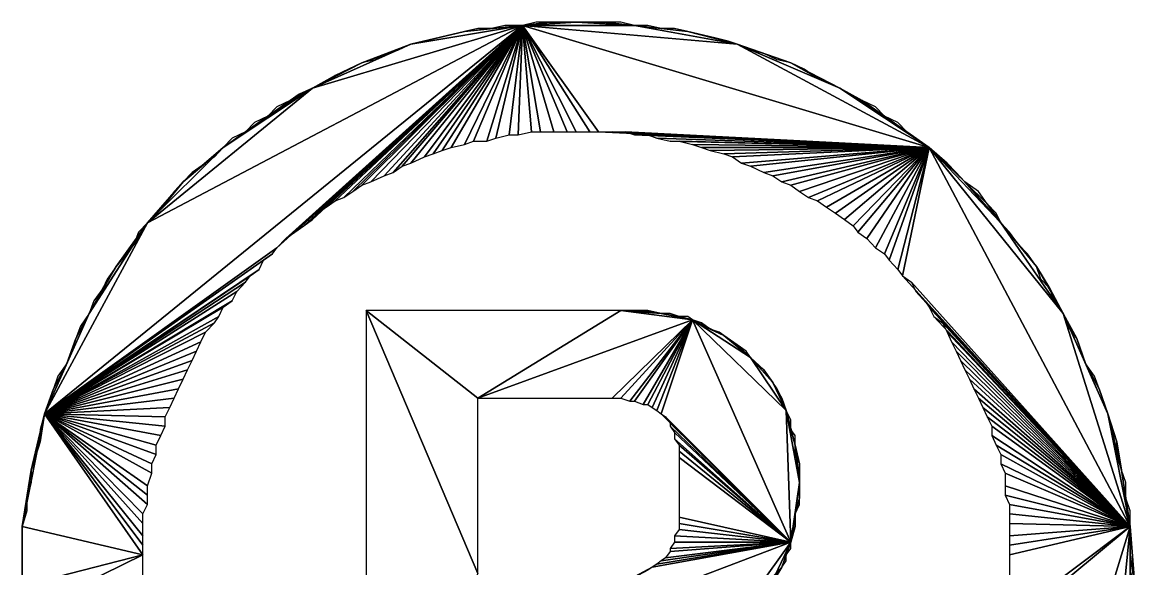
# Model space of a CAD drawing. Header units: millimetres. Extents: x 245 to 2830, y 44 to 1976.
# Drawn here: x 2820.01 to 2829.83, y 115.71 to 120.54 of the extents above; entities that cross this region are included whole.
import ezdxf

# ---------------------------------------------------------------- set-up
doc = ezdxf.new("R2010")
doc.units = ezdxf.units.MM
doc.layers.add('FloorPlan-page-1', color=7, linetype='Continuous')

msp = doc.modelspace()

# ---------------------------------------------------------------- linework, layer by layer
at = {"layer": 'FloorPlan-page-1', "color": 7, "true_color": 0x000000}
for points in [[(2824.6623, 120.537, -0.05), (2824.5439, 120.537, -0.05), (2824.4256, 120.5093, -0.05)], [(2824.8989, 120.537, -0.05), (2824.6623, 120.537, -0.05), (2824.4256, 120.5093, -0.05)], [(2825.4117, 120.5093, -0.05), (2824.8989, 120.537, -0.05), (2824.4256, 120.5093, -0.05)], [(2824.8989, 120.537, -0.05), (2824.7806, 120.537, -0.05), (2824.6623, 120.537, -0.05)], [(2825.1356, 120.537, -0.05), (2825.0173, 120.537, -0.05), (2824.8989, 120.537, -0.05)], [(2825.4117, 120.5093, -0.05), (2825.1356, 120.537, -0.05), (2824.8989, 120.537, -0.05)], [(2825.4117, 120.5093, -0.05), (2825.2934, 120.537, -0.05), (2825.1356, 120.537, -0.05)], [(2824.4256, 120.5093, -0.05), (2821.1121, 118.7661, -0.05), (2820.2049, 117.0782, -0.05)], [(2824.4256, 120.5093, -0.05), (2820.2049, 117.0782, -0.05), (2822.2561, 118.5447, -0.05)], [(2824.4256, 120.5093, -0.05), (2822.5716, 119.9559, -0.05), (2821.1121, 118.7661, -0.05)], [(2824.4256, 120.5093, -0.05), (2822.2561, 118.5447, -0.05), (2822.335, 118.6277, -0.05)], [(2824.4256, 120.5093, -0.05), (2822.335, 118.6277, -0.05), (2822.4139, 118.6831, -0.05)], [(2824.4256, 120.5093, -0.05), (2822.4139, 118.6831, -0.05), (2822.4927, 118.7384, -0.05)], [(2824.4256, 120.5093, -0.05), (2822.4927, 118.7384, -0.05), (2822.5716, 118.7937, -0.05)], [(2824.4256, 120.5093, -0.05), (2823.4394, 120.3433, -0.05), (2822.5716, 119.9559, -0.05)], [(2824.4256, 120.5093, -0.05), (2822.5716, 118.7937, -0.05), (2822.6111, 118.8491, -0.05)], [(2824.4256, 120.5093, -0.05), (2822.6111, 118.8491, -0.05), (2822.69, 118.9044, -0.05)], [(2824.4256, 120.5093, -0.05), (2822.69, 118.9044, -0.05), (2822.7689, 118.9598, -0.05)], [(2824.4256, 120.5093, -0.05), (2822.7689, 118.9598, -0.05), (2822.8478, 118.9874, -0.05)], [(2824.4256, 120.5093, -0.05), (2822.8478, 118.9874, -0.05), (2822.9267, 119.0428, -0.05)], [(2824.4256, 120.5093, -0.05), (2822.9267, 119.0428, -0.05), (2823.0055, 119.0981, -0.05)], [(2824.4256, 120.5093, -0.05), (2823.0055, 119.0981, -0.05), (2823.0844, 119.1258, -0.05)], [(2824.4256, 120.5093, -0.05), (2823.0844, 119.1258, -0.05), (2823.2028, 119.1811, -0.05)], [(2824.4256, 120.5093, -0.05), (2823.2028, 119.1811, -0.05), (2823.2817, 119.2088, -0.05)], [(2824.4256, 120.5093, -0.05), (2823.2817, 119.2088, -0.05), (2823.3606, 119.2641, -0.05)], [(2824.4256, 120.5093, -0.05), (2823.3606, 119.2641, -0.05), (2823.4394, 119.2918, -0.05)], [(2824.4256, 120.5093, -0.05), (2823.9128, 120.454, -0.05), (2823.4394, 120.3433, -0.05)], [(2824.4256, 120.5093, -0.05), (2823.4394, 119.2918, -0.05), (2823.5578, 119.3472, -0.05)], [(2823.9128, 120.454, -0.05), (2823.6761, 120.3986, -0.05), (2823.4394, 120.3433, -0.05)], [(2824.4256, 120.5093, -0.05), (2823.5578, 119.3472, -0.05), (2823.6367, 119.3748, -0.05)], [(2824.4256, 120.5093, -0.05), (2823.6367, 119.3748, -0.05), (2823.7156, 119.4025, -0.05)], [(2823.9128, 120.454, -0.05), (2823.7945, 120.4263, -0.05), (2823.6761, 120.3986, -0.05)], [(2824.4256, 120.5093, -0.05), (2823.7156, 119.4025, -0.05), (2823.7945, 119.4302, -0.05)], [(2824.4256, 120.5093, -0.05), (2823.7945, 119.4302, -0.05), (2823.9128, 119.4578, -0.05)], [(2824.4256, 120.5093, -0.05), (2824.1495, 120.4816, -0.05), (2823.9128, 120.454, -0.05)], [(2824.4256, 120.5093, -0.05), (2823.9128, 119.4578, -0.05), (2823.9917, 119.4855, -0.05)], [(2824.1495, 120.4816, -0.05), (2824.0311, 120.4816, -0.05), (2823.9128, 120.454, -0.05)], [(2824.4256, 120.5093, -0.05), (2823.9917, 119.4855, -0.05), (2824.11, 119.4855, -0.05)], [(2824.4256, 120.5093, -0.05), (2824.11, 119.4855, -0.05), (2824.1889, 119.5132, -0.05)], [(2824.4256, 120.5093, -0.05), (2824.2678, 120.5093, -0.05), (2824.1495, 120.4816, -0.05)], [(2824.4256, 120.5093, -0.05), (2824.1889, 119.5132, -0.05), (2824.3073, 119.5408, -0.05)], [(2824.4256, 120.5093, -0.05), (2824.3073, 119.5408, -0.05), (2824.3861, 119.5408, -0.05)], [(2824.4256, 120.5093, -0.05), (2824.3861, 119.5408, -0.05), (2824.5045, 119.5685, -0.05)], [(2826.319, 120.3433, -0.05), (2825.4117, 120.5093, -0.05), (2824.4256, 120.5093, -0.05)], [(2828.0152, 119.4302, -0.05), (2826.319, 120.3433, -0.05), (2824.4256, 120.5093, -0.05)], [(2824.4256, 120.5093, -0.05), (2824.5045, 119.5685, -0.05), (2824.5834, 119.5685, -0.05)], [(2824.4256, 120.5093, -0.05), (2824.5834, 119.5685, -0.05), (2824.7017, 119.5685, -0.05)], [(2824.4256, 120.5093, -0.05), (2824.7017, 119.5685, -0.05), (2824.82, 119.5685, -0.05)], [(2824.4256, 120.5093, -0.05), (2824.82, 119.5685, -0.05), (2824.8989, 119.5685, -0.05)], [(2824.4256, 120.5093, -0.05), (2824.8989, 119.5685, -0.05), (2825.0173, 119.5685, -0.05)], [(2824.4256, 120.5093, -0.05), (2825.0173, 119.5685, -0.05), (2825.0962, 119.5685, -0.05)], [(2828.0152, 119.4302, -0.05), (2824.4256, 120.5093, -0.05), (2825.0962, 119.5685, -0.05)], [(2825.6484, 120.4816, -0.05), (2825.5301, 120.5093, -0.05), (2825.4117, 120.5093, -0.05)], [(2825.8851, 120.454, -0.05), (2825.6484, 120.4816, -0.05), (2825.4117, 120.5093, -0.05)], [(2826.319, 120.3433, -0.05), (2825.8851, 120.454, -0.05), (2825.4117, 120.5093, -0.05)], [(2825.8851, 120.454, -0.05), (2825.7667, 120.4816, -0.05), (2825.6484, 120.4816, -0.05)], [(2826.1218, 120.3986, -0.05), (2826.0034, 120.4263, -0.05), (2825.8851, 120.454, -0.05)], [(2826.319, 120.3433, -0.05), (2826.1218, 120.3986, -0.05), (2825.8851, 120.454, -0.05)], [(2823.4394, 120.3433, -0.05), (2823.0055, 120.1773, -0.05), (2822.5716, 119.9559, -0.05)], [(2823.4394, 120.3433, -0.05), (2823.2422, 120.2603, -0.05), (2823.0055, 120.1773, -0.05)], [(2823.4394, 120.3433, -0.05), (2823.3211, 120.2879, -0.05), (2823.2422, 120.2603, -0.05)], [(2823.6761, 120.3986, -0.05), (2823.5578, 120.371, -0.05), (2823.4394, 120.3433, -0.05)], [(2826.319, 120.3433, -0.05), (2826.2401, 120.371, -0.05), (2826.1218, 120.3986, -0.05)], [(2826.5557, 120.2603, -0.05), (2826.4373, 120.2879, -0.05), (2826.319, 120.3433, -0.05)], [(2826.7923, 120.1773, -0.05), (2826.5557, 120.2603, -0.05), (2826.319, 120.3433, -0.05)], [(2827.2262, 119.9559, -0.05), (2826.7923, 120.1773, -0.05), (2826.319, 120.3433, -0.05)], [(2828.0152, 119.4302, -0.05), (2827.2262, 119.9559, -0.05), (2826.319, 120.3433, -0.05)], [(2823.2422, 120.2603, -0.05), (2823.1239, 120.2049, -0.05), (2823.0055, 120.1773, -0.05)], [(2826.7923, 120.1773, -0.05), (2826.674, 120.2049, -0.05), (2826.5557, 120.2603, -0.05)], [(2823.0055, 120.1773, -0.05), (2822.7689, 120.0666, -0.05), (2822.5716, 119.9559, -0.05)], [(2823.0055, 120.1773, -0.05), (2822.8872, 120.1219, -0.05), (2822.7689, 120.0666, -0.05)], [(2826.9896, 120.0666, -0.05), (2826.9107, 120.1219, -0.05), (2826.7923, 120.1773, -0.05)], [(2827.2262, 119.9559, -0.05), (2826.9896, 120.0666, -0.05), (2826.7923, 120.1773, -0.05)], [(2822.7689, 120.0666, -0.05), (2822.69, 120.0112, -0.05), (2822.5716, 119.9559, -0.05)], [(2827.2262, 119.9559, -0.05), (2827.1079, 120.0112, -0.05), (2826.9896, 120.0666, -0.05)], [(2822.5716, 119.9559, -0.05), (2821.7827, 119.4302, -0.05), (2821.1121, 118.7661, -0.05)], [(2822.5716, 119.9559, -0.05), (2822.1772, 119.7069, -0.05), (2821.7827, 119.4302, -0.05)], [(2822.5716, 119.9559, -0.05), (2822.3744, 119.8452, -0.05), (2822.1772, 119.7069, -0.05)], [(2822.5716, 119.9559, -0.05), (2822.4533, 119.9006, -0.05), (2822.3744, 119.8452, -0.05)], [(2827.4235, 119.8452, -0.05), (2827.3051, 119.9006, -0.05), (2827.2262, 119.9559, -0.05)], [(2827.6207, 119.7069, -0.05), (2827.4235, 119.8452, -0.05), (2827.2262, 119.9559, -0.05)], [(2828.0152, 119.4302, -0.05), (2827.6207, 119.7069, -0.05), (2827.2262, 119.9559, -0.05)], [(2822.3744, 119.8452, -0.05), (2822.2561, 119.7899, -0.05), (2822.1772, 119.7069, -0.05)], [(2827.6207, 119.7069, -0.05), (2827.5418, 119.7899, -0.05), (2827.4235, 119.8452, -0.05)], [(2822.1772, 119.7069, -0.05), (2821.98, 119.5685, -0.05), (2821.7827, 119.4302, -0.05)], [(2822.1772, 119.7069, -0.05), (2822.0588, 119.6515, -0.05), (2821.98, 119.5685, -0.05)], [(2827.8179, 119.5685, -0.05), (2827.739, 119.6515, -0.05), (2827.6207, 119.7069, -0.05)], [(2828.0152, 119.4302, -0.05), (2827.8179, 119.5685, -0.05), (2827.6207, 119.7069, -0.05)], [(2821.98, 119.5685, -0.05), (2821.8616, 119.5132, -0.05), (2821.7827, 119.4302, -0.05)], [(2828.0152, 119.4302, -0.05), (2825.0962, 119.5685, -0.05), (2825.2145, 119.5685, -0.05)], [(2828.0152, 119.4302, -0.05), (2825.2145, 119.5685, -0.05), (2825.3328, 119.5685, -0.05)], [(2828.0152, 119.4302, -0.05), (2825.3328, 119.5685, -0.05), (2825.4117, 119.5408, -0.05)], [(2828.0152, 119.4302, -0.05), (2825.4117, 119.5408, -0.05), (2825.5301, 119.5408, -0.05)], [(2828.0152, 119.4302, -0.05), (2825.5301, 119.5408, -0.05), (2825.609, 119.5132, -0.05)], [(2828.0152, 119.4302, -0.05), (2827.8968, 119.5132, -0.05), (2827.8179, 119.5685, -0.05)], [(2828.0152, 119.4302, -0.05), (2825.609, 119.5132, -0.05), (2825.7273, 119.4855, -0.05)], [(2828.0152, 119.4302, -0.05), (2825.7273, 119.4855, -0.05), (2825.8062, 119.4855, -0.05)], [(2828.0152, 119.4302, -0.05), (2825.8062, 119.4855, -0.05), (2825.9245, 119.4578, -0.05)], [(2828.0152, 119.4302, -0.05), (2825.9245, 119.4578, -0.05), (2826.0034, 119.4302, -0.05)], [(2821.7827, 119.4302, -0.05), (2821.4277, 119.1258, -0.05), (2821.1121, 118.7661, -0.05)], [(2821.7827, 119.4302, -0.05), (2821.6249, 119.2918, -0.05), (2821.4277, 119.1258, -0.05)], [(2821.7827, 119.4302, -0.05), (2821.7038, 119.3472, -0.05), (2821.6249, 119.2918, -0.05)], [(2828.0152, 119.4302, -0.05), (2826.0034, 119.4302, -0.05), (2826.0823, 119.4025, -0.05)], [(2828.0152, 119.4302, -0.05), (2826.0823, 119.4025, -0.05), (2826.2007, 119.3748, -0.05)], [(2828.0152, 119.4302, -0.05), (2826.2007, 119.3748, -0.05), (2826.2795, 119.3472, -0.05)], [(2828.0152, 119.4302, -0.05), (2826.2795, 119.3472, -0.05), (2826.3584, 119.2918, -0.05)], [(2828.0152, 119.4302, -0.05), (2826.3584, 119.2918, -0.05), (2826.4373, 119.2641, -0.05)], [(2828.0152, 119.4302, -0.05), (2826.4373, 119.2641, -0.05), (2826.5557, 119.2088, -0.05)], [(2828.0152, 119.4302, -0.05), (2826.5557, 119.2088, -0.05), (2826.6346, 119.1811, -0.05)], [(2828.0152, 119.4302, -0.05), (2826.6346, 119.1811, -0.05), (2826.7134, 119.1258, -0.05)], [(2828.0152, 119.4302, -0.05), (2826.7134, 119.1258, -0.05), (2826.7923, 119.0981, -0.05)], [(2828.0152, 119.4302, -0.05), (2826.7923, 119.0981, -0.05), (2826.8712, 119.0428, -0.05)], [(2828.0152, 119.4302, -0.05), (2826.8712, 119.0428, -0.05), (2826.9501, 118.9874, -0.05)], [(2828.0152, 119.4302, -0.05), (2826.9501, 118.9874, -0.05), (2827.029, 118.9598, -0.05)], [(2828.0152, 119.4302, -0.05), (2827.029, 118.9598, -0.05), (2827.1079, 118.9044, -0.05)], [(2828.0152, 119.4302, -0.05), (2827.1079, 118.9044, -0.05), (2827.1868, 118.8491, -0.05)], [(2828.0152, 119.4302, -0.05), (2827.1868, 118.8491, -0.05), (2827.2657, 118.7937, -0.05)], [(2828.0152, 119.4302, -0.05), (2827.2657, 118.7937, -0.05), (2827.3446, 118.7384, -0.05)], [(2828.0152, 119.4302, -0.05), (2827.3446, 118.7384, -0.05), (2827.384, 118.6831, -0.05)], [(2828.0152, 119.4302, -0.05), (2827.384, 118.6831, -0.05), (2827.4629, 118.6277, -0.05)], [(2828.0152, 119.4302, -0.05), (2827.4629, 118.6277, -0.05), (2827.5418, 118.5447, -0.05)], [(2828.0152, 119.4302, -0.05), (2827.5418, 118.5447, -0.05), (2827.6207, 118.4894, -0.05)], [(2828.0152, 119.4302, -0.05), (2827.6207, 118.4894, -0.05), (2827.6601, 118.434, -0.05)], [(2828.0152, 119.4302, -0.05), (2827.6601, 118.434, -0.05), (2827.739, 118.351, -0.05)], [(2828.0152, 119.4302, -0.05), (2827.739, 118.351, -0.05), (2827.7785, 118.2957, -0.05)], [(2829.7902, 116.0821, -0.05), (2828.0152, 119.4302, -0.05), (2827.7785, 118.2957, -0.05)], [(2828.1729, 119.2918, -0.05), (2828.094, 119.3472, -0.05), (2828.0152, 119.4302, -0.05)], [(2828.3307, 119.1258, -0.05), (2828.1729, 119.2918, -0.05), (2828.0152, 119.4302, -0.05)], [(2828.6463, 118.7661, -0.05), (2828.3307, 119.1258, -0.05), (2828.0152, 119.4302, -0.05)], [(2829.1985, 117.9636, -0.05), (2828.6463, 118.7661, -0.05), (2828.0152, 119.4302, -0.05)], [(2829.7902, 116.0821, -0.05), (2829.1985, 117.9636, -0.05), (2828.0152, 119.4302, -0.05)], [(2821.6249, 119.2918, -0.05), (2821.5066, 119.2088, -0.05), (2821.4277, 119.1258, -0.05)], [(2828.3307, 119.1258, -0.05), (2828.2518, 119.2088, -0.05), (2828.1729, 119.2918, -0.05)], [(2821.4277, 119.1258, -0.05), (2821.2699, 118.9321, -0.05), (2821.1121, 118.7661, -0.05)], [(2821.4277, 119.1258, -0.05), (2821.3488, 119.0428, -0.05), (2821.2699, 118.9321, -0.05)], [(2828.528, 118.9321, -0.05), (2828.4491, 119.0428, -0.05), (2828.3307, 119.1258, -0.05)], [(2828.6463, 118.7661, -0.05), (2828.528, 118.9321, -0.05), (2828.3307, 119.1258, -0.05)], [(2821.2699, 118.9321, -0.05), (2821.191, 118.8491, -0.05), (2821.1121, 118.7661, -0.05)], [(2828.6463, 118.7661, -0.05), (2828.6068, 118.8491, -0.05), (2828.528, 118.9321, -0.05)], [(2821.1121, 118.7661, -0.05), (2820.5994, 117.9636, -0.05), (2820.2049, 117.0782, -0.05)], [(2821.1121, 118.7661, -0.05), (2820.836, 118.3787, -0.05), (2820.5994, 117.9636, -0.05)], [(2821.1121, 118.7661, -0.05), (2820.9938, 118.5724, -0.05), (2820.836, 118.3787, -0.05)], [(2821.1121, 118.7661, -0.05), (2821.0333, 118.6831, -0.05), (2820.9938, 118.5724, -0.05)], [(2828.8041, 118.5724, -0.05), (2828.7252, 118.6831, -0.05), (2828.6463, 118.7661, -0.05)], [(2828.9619, 118.3787, -0.05), (2828.8041, 118.5724, -0.05), (2828.6463, 118.7661, -0.05)], [(2829.1985, 117.9636, -0.05), (2828.9619, 118.3787, -0.05), (2828.6463, 118.7661, -0.05)], [(2820.9938, 118.5724, -0.05), (2820.9149, 118.4894, -0.05), (2820.836, 118.3787, -0.05)], [(2828.9619, 118.3787, -0.05), (2828.883, 118.4894, -0.05), (2828.8041, 118.5724, -0.05)], [(2820.2049, 117.0782, -0.05), (2822.2166, 118.4894, -0.05), (2822.2561, 118.5447, -0.05)], [(2820.2049, 117.0782, -0.05), (2822.1377, 118.434, -0.05), (2822.2166, 118.4894, -0.05)], [(2820.2049, 117.0782, -0.05), (2822.0983, 118.351, -0.05), (2822.1377, 118.434, -0.05)], [(2820.836, 118.3787, -0.05), (2820.7177, 118.185, -0.05), (2820.5994, 117.9636, -0.05)], [(2820.836, 118.3787, -0.05), (2820.7571, 118.268, -0.05), (2820.7177, 118.185, -0.05)], [(2829.0802, 118.185, -0.05), (2829.0013, 118.268, -0.05), (2828.9619, 118.3787, -0.05)], [(2829.1985, 117.9636, -0.05), (2829.0802, 118.185, -0.05), (2828.9619, 118.3787, -0.05)], [(2820.2049, 117.0782, -0.05), (2822.0194, 118.2957, -0.05), (2822.0983, 118.351, -0.05)], [(2820.2049, 117.0782, -0.05), (2821.98, 118.2403, -0.05), (2822.0194, 118.2957, -0.05)], [(2829.7902, 116.0821, -0.05), (2827.7785, 118.2957, -0.05), (2827.8574, 118.2403, -0.05)], [(2820.2049, 117.0782, -0.05), (2821.9011, 118.1573, -0.05), (2821.98, 118.2403, -0.05)], [(2820.7177, 118.185, -0.05), (2820.6388, 118.0743, -0.05), (2820.5994, 117.9636, -0.05)], [(2829.7902, 116.0821, -0.05), (2827.8574, 118.2403, -0.05), (2827.8968, 118.1573, -0.05)], [(2829.1985, 117.9636, -0.05), (2829.1196, 118.0743, -0.05), (2829.0802, 118.185, -0.05)], [(2820.2049, 117.0782, -0.05), (2821.8616, 118.0743, -0.05), (2821.9011, 118.1573, -0.05)], [(2820.2049, 117.0782, -0.05), (2821.7827, 118.019, -0.05), (2821.8616, 118.0743, -0.05)], [(2829.7902, 116.0821, -0.05), (2827.8968, 118.1573, -0.05), (2827.9757, 118.0743, -0.05)], [(2829.7902, 116.0821, -0.05), (2827.9757, 118.0743, -0.05), (2828.0152, 118.019, -0.05)], [(2820.2049, 117.0782, -0.05), (2821.7433, 117.936, -0.05), (2821.7827, 118.019, -0.05)], [(2820.5994, 117.9636, -0.05), (2820.4021, 117.5209, -0.05), (2820.2049, 117.0782, -0.05)], [(2820.5994, 117.9636, -0.05), (2820.481, 117.7423, -0.05), (2820.4021, 117.5209, -0.05)], [(2820.5994, 117.9636, -0.05), (2820.5205, 117.853, -0.05), (2820.481, 117.7423, -0.05)], [(2823.045, 117.9913, -0.05), (2823.045, 112.9553, -0.05), (2824.0311, 115.667, -0.05)], [(2823.045, 117.9913, -0.05), (2824.0311, 115.667, -0.05), (2824.0311, 117.2165, -0.05)], [(2825.2934, 117.9913, -0.05), (2823.045, 117.9913, -0.05), (2824.0311, 117.2165, -0.05)], [(2825.9245, 117.9083, -0.05), (2825.2934, 117.9913, -0.05), (2824.0311, 117.2165, -0.05)], [(2825.4512, 117.9913, -0.05), (2825.3723, 117.9913, -0.05), (2825.2934, 117.9913, -0.05)], [(2825.6484, 117.9636, -0.05), (2825.4512, 117.9913, -0.05), (2825.2934, 117.9913, -0.05)], [(2825.9245, 117.9083, -0.05), (2825.6484, 117.9636, -0.05), (2825.2934, 117.9913, -0.05)], [(2825.6484, 117.9636, -0.05), (2825.5301, 117.9913, -0.05), (2825.4512, 117.9913, -0.05)], [(2825.8062, 117.936, -0.05), (2825.7273, 117.9636, -0.05), (2825.6484, 117.9636, -0.05)], [(2825.9245, 117.9083, -0.05), (2825.8062, 117.936, -0.05), (2825.6484, 117.9636, -0.05)], [(2829.7902, 116.0821, -0.05), (2828.0152, 118.019, -0.05), (2828.0546, 117.936, -0.05)], [(2829.3169, 117.7423, -0.05), (2829.238, 117.853, -0.05), (2829.1985, 117.9636, -0.05)], [(2829.3958, 117.5209, -0.05), (2829.3169, 117.7423, -0.05), (2829.1985, 117.9636, -0.05)], [(2829.593, 117.0782, -0.05), (2829.3958, 117.5209, -0.05), (2829.1985, 117.9636, -0.05)], [(2829.7902, 116.0821, -0.05), (2829.593, 117.0782, -0.05), (2829.1985, 117.9636, -0.05)], [(2820.2049, 117.0782, -0.05), (2821.7038, 117.8806, -0.05), (2821.7433, 117.936, -0.05)], [(2820.2049, 117.0782, -0.05), (2821.6249, 117.7976, -0.05), (2821.7038, 117.8806, -0.05)], [(2825.9245, 117.9083, -0.05), (2824.0311, 117.2165, -0.05), (2825.2145, 117.2165, -0.05)], [(2825.9245, 117.9083, -0.05), (2825.2145, 117.2165, -0.05), (2825.2934, 117.2165, -0.05)], [(2825.9245, 117.9083, -0.05), (2825.2934, 117.2165, -0.05), (2825.3723, 117.1889, -0.05)], [(2825.9245, 117.9083, -0.05), (2825.3723, 117.1889, -0.05), (2825.4117, 117.1889, -0.05)], [(2825.9245, 117.9083, -0.05), (2825.4117, 117.1889, -0.05), (2825.4906, 117.1612, -0.05)], [(2825.9245, 117.9083, -0.05), (2825.4906, 117.1612, -0.05), (2825.5301, 117.1612, -0.05)], [(2825.9245, 117.9083, -0.05), (2825.5301, 117.1612, -0.05), (2825.5695, 117.1335, -0.05)], [(2825.9245, 117.9083, -0.05), (2825.5695, 117.1335, -0.05), (2825.609, 117.1059, -0.05)], [(2825.9245, 117.9083, -0.05), (2825.609, 117.1059, -0.05), (2825.6484, 117.0782, -0.05)], [(2826.7923, 115.9437, -0.05), (2825.9245, 117.9083, -0.05), (2825.6484, 117.0782, -0.05)], [(2825.9245, 117.9083, -0.05), (2825.8851, 117.936, -0.05), (2825.8062, 117.936, -0.05)], [(2826.0823, 117.8253, -0.05), (2826.0034, 117.8806, -0.05), (2825.9245, 117.9083, -0.05)], [(2826.2007, 117.7699, -0.05), (2826.0823, 117.8253, -0.05), (2825.9245, 117.9083, -0.05)], [(2826.4373, 117.5763, -0.05), (2826.2007, 117.7699, -0.05), (2825.9245, 117.9083, -0.05)], [(2826.7529, 117.1059, -0.05), (2826.4373, 117.5763, -0.05), (2825.9245, 117.9083, -0.05)], [(2826.7923, 115.9437, -0.05), (2826.7529, 117.1059, -0.05), (2825.9245, 117.9083, -0.05)], [(2829.7902, 116.0821, -0.05), (2828.0546, 117.936, -0.05), (2828.1335, 117.8806, -0.05)], [(2829.7902, 116.0821, -0.05), (2828.1335, 117.8806, -0.05), (2828.1729, 117.7976, -0.05)], [(2820.2049, 117.0782, -0.05), (2821.5855, 117.7146, -0.05), (2821.6249, 117.7976, -0.05)], [(2826.2007, 117.7699, -0.05), (2826.1612, 117.7976, -0.05), (2826.0823, 117.8253, -0.05)], [(2826.319, 117.6869, -0.05), (2826.2795, 117.7146, -0.05), (2826.2007, 117.7699, -0.05)], [(2826.4373, 117.5763, -0.05), (2826.319, 117.6869, -0.05), (2826.2007, 117.7699, -0.05)], [(2829.7902, 116.0821, -0.05), (2828.1729, 117.7976, -0.05), (2828.2124, 117.7146, -0.05)], [(2820.2049, 117.0782, -0.05), (2821.546, 117.6316, -0.05), (2821.5855, 117.7146, -0.05)], [(2820.481, 117.7423, -0.05), (2820.4416, 117.6316, -0.05), (2820.4021, 117.5209, -0.05)], [(2826.4373, 117.5763, -0.05), (2826.3979, 117.6316, -0.05), (2826.319, 117.6869, -0.05)], [(2829.7902, 116.0821, -0.05), (2828.2124, 117.7146, -0.05), (2828.2518, 117.6316, -0.05)], [(2829.3958, 117.5209, -0.05), (2829.3563, 117.6316, -0.05), (2829.3169, 117.7423, -0.05)], [(2820.2049, 117.0782, -0.05), (2821.5066, 117.5486, -0.05), (2821.546, 117.6316, -0.05)], [(2826.5557, 117.4656, -0.05), (2826.4768, 117.5209, -0.05), (2826.4373, 117.5763, -0.05)], [(2826.6346, 117.3549, -0.05), (2826.5557, 117.4656, -0.05), (2826.4373, 117.5763, -0.05)], [(2826.7529, 117.1059, -0.05), (2826.6346, 117.3549, -0.05), (2826.4373, 117.5763, -0.05)], [(2829.7902, 116.0821, -0.05), (2828.2518, 117.6316, -0.05), (2828.2913, 117.5486, -0.05)], [(2820.2049, 117.0782, -0.05), (2821.4672, 117.4656, -0.05), (2821.5066, 117.5486, -0.05)], [(2820.4021, 117.5209, -0.05), (2820.2838, 117.2995, -0.05), (2820.2049, 117.0782, -0.05)], [(2820.4021, 117.5209, -0.05), (2820.3232, 117.4102, -0.05), (2820.2838, 117.2995, -0.05)], [(2829.7902, 116.0821, -0.05), (2828.2913, 117.5486, -0.05), (2828.3307, 117.4656, -0.05)], [(2829.5141, 117.2995, -0.05), (2829.4747, 117.4102, -0.05), (2829.3958, 117.5209, -0.05)], [(2829.593, 117.0782, -0.05), (2829.5141, 117.2995, -0.05), (2829.3958, 117.5209, -0.05)], [(2820.2049, 117.0782, -0.05), (2821.4277, 117.3826, -0.05), (2821.4672, 117.4656, -0.05)], [(2820.2049, 117.0782, -0.05), (2821.3883, 117.2995, -0.05), (2821.4277, 117.3826, -0.05)], [(2826.6346, 117.3549, -0.05), (2826.5951, 117.4102, -0.05), (2826.5557, 117.4656, -0.05)], [(2829.7902, 116.0821, -0.05), (2828.3307, 117.4656, -0.05), (2828.3702, 117.3826, -0.05)], [(2829.7902, 116.0821, -0.05), (2828.3702, 117.3826, -0.05), (2828.4096, 117.2995, -0.05)], [(2820.2838, 117.2995, -0.05), (2820.2443, 117.1889, -0.05), (2820.2049, 117.0782, -0.05)], [(2820.2049, 117.0782, -0.05), (2821.3488, 117.2165, -0.05), (2821.3883, 117.2995, -0.05)], [(2826.7134, 117.2165, -0.05), (2826.674, 117.2995, -0.05), (2826.6346, 117.3549, -0.05)], [(2826.7529, 117.1059, -0.05), (2826.7134, 117.2165, -0.05), (2826.6346, 117.3549, -0.05)], [(2829.7902, 116.0821, -0.05), (2828.4096, 117.2995, -0.05), (2828.4491, 117.2165, -0.05)], [(2829.593, 117.0782, -0.05), (2829.5535, 117.1889, -0.05), (2829.5141, 117.2995, -0.05)], [(2820.2049, 117.0782, -0.05), (2821.3094, 117.1335, -0.05), (2821.3488, 117.2165, -0.05)], [(2826.7529, 117.1059, -0.05), (2826.7134, 117.1612, -0.05), (2826.7134, 117.2165, -0.05)], [(2829.7902, 116.0821, -0.05), (2828.4491, 117.2165, -0.05), (2828.4885, 117.1335, -0.05)], [(2820.2049, 117.0782, -0.05), (2821.2699, 117.0505, -0.05), (2821.3094, 117.1335, -0.05)], [(2826.7923, 116.9398, -0.05), (2826.7923, 117.0228, -0.05), (2826.7529, 117.1059, -0.05)], [(2826.8318, 116.8015, -0.05), (2826.7923, 116.9398, -0.05), (2826.7529, 117.1059, -0.05)], [(2826.8712, 116.4694, -0.05), (2826.8318, 116.8015, -0.05), (2826.7529, 117.1059, -0.05)], [(2826.7923, 115.9437, -0.05), (2826.8712, 116.4694, -0.05), (2826.7529, 117.1059, -0.05)], [(2829.7902, 116.0821, -0.05), (2828.4885, 117.1335, -0.05), (2828.528, 117.0505, -0.05)], [(2820.2049, 117.0782, -0.05), (2820.0866, 116.5801, -0.05), (2820.0077, 116.0821, -0.05)], [(2820.2049, 117.0782, -0.05), (2820.0077, 116.0821, -0.05), (2821.0727, 115.833, -0.05)], [(2820.2049, 117.0782, -0.05), (2820.1654, 116.8292, -0.05), (2820.0866, 116.5801, -0.05)], [(2820.2049, 117.0782, -0.05), (2820.1654, 116.9398, -0.05), (2820.1654, 116.8292, -0.05)], [(2820.2049, 117.0782, -0.05), (2821.0727, 115.833, -0.05), (2821.0727, 115.916, -0.05)], [(2820.2049, 117.0782, -0.05), (2821.0727, 115.916, -0.05), (2821.0727, 115.999, -0.05)], [(2820.2049, 117.0782, -0.05), (2821.0727, 115.999, -0.05), (2821.0727, 116.1097, -0.05)], [(2820.2049, 117.0782, -0.05), (2821.0727, 116.1097, -0.05), (2821.0727, 116.1927, -0.05)], [(2820.2049, 117.0782, -0.05), (2821.0727, 116.1927, -0.05), (2821.1121, 116.2757, -0.05)], [(2820.2049, 117.0782, -0.05), (2821.1121, 116.2757, -0.05), (2821.1121, 116.3588, -0.05)], [(2820.2049, 117.0782, -0.05), (2821.1121, 116.3588, -0.05), (2821.1121, 116.4418, -0.05)], [(2820.2049, 117.0782, -0.05), (2821.1121, 116.4418, -0.05), (2821.1516, 116.5524, -0.05)], [(2820.2049, 117.0782, -0.05), (2821.1516, 116.5524, -0.05), (2821.1516, 116.6355, -0.05)], [(2820.2049, 117.0782, -0.05), (2821.1516, 116.6355, -0.05), (2821.191, 116.7185, -0.05)], [(2820.2049, 117.0782, -0.05), (2821.191, 116.7185, -0.05), (2821.191, 116.8015, -0.05)], [(2820.2049, 117.0782, -0.05), (2821.191, 116.8015, -0.05), (2821.2305, 116.8845, -0.05)], [(2820.2049, 117.0782, -0.05), (2821.2305, 116.8845, -0.05), (2821.2699, 116.9675, -0.05)], [(2820.2049, 117.0782, -0.05), (2821.2699, 116.9675, -0.05), (2821.2699, 117.0505, -0.05)], [(2826.7923, 115.9437, -0.05), (2825.6484, 117.0782, -0.05), (2825.6879, 117.0505, -0.05)], [(2826.7923, 115.9437, -0.05), (2825.6879, 117.0505, -0.05), (2825.7273, 116.9952, -0.05)], [(2826.7923, 115.9437, -0.05), (2825.7273, 116.9952, -0.05), (2825.7273, 116.9675, -0.05)], [(2829.7902, 116.0821, -0.05), (2828.528, 117.0505, -0.05), (2828.5674, 116.9675, -0.05)], [(2829.6719, 116.8292, -0.05), (2829.6324, 116.9398, -0.05), (2829.593, 117.0782, -0.05)], [(2829.7113, 116.5801, -0.05), (2829.6719, 116.8292, -0.05), (2829.593, 117.0782, -0.05)], [(2829.7902, 116.0821, -0.05), (2829.7113, 116.5801, -0.05), (2829.593, 117.0782, -0.05)], [(2826.7923, 115.9437, -0.05), (2825.7273, 116.9675, -0.05), (2825.7667, 116.9122, -0.05)], [(2826.7923, 115.9437, -0.05), (2825.7667, 116.9122, -0.05), (2825.7667, 116.8568, -0.05)], [(2826.8318, 116.8015, -0.05), (2826.8318, 116.8845, -0.05), (2826.7923, 116.9398, -0.05)], [(2829.7902, 116.0821, -0.05), (2828.5674, 116.9675, -0.05), (2828.5674, 116.8845, -0.05)], [(2829.7902, 116.0821, -0.05), (2828.5674, 116.8845, -0.05), (2828.6068, 116.8015, -0.05)], [(2820.1654, 116.8292, -0.05), (2820.126, 116.7185, -0.05), (2820.0866, 116.5801, -0.05)], [(2826.7923, 115.9437, -0.05), (2825.7667, 116.8568, -0.05), (2825.8062, 116.8015, -0.05)], [(2826.7923, 115.9437, -0.05), (2825.8062, 116.8015, -0.05), (2825.8062, 116.7461, -0.05)], [(2826.8712, 116.6355, -0.05), (2826.8318, 116.7185, -0.05), (2826.8318, 116.8015, -0.05)], [(2826.8712, 116.4694, -0.05), (2826.8712, 116.6355, -0.05), (2826.8318, 116.8015, -0.05)], [(2829.7902, 116.0821, -0.05), (2828.6068, 116.8015, -0.05), (2828.6463, 116.7185, -0.05)], [(2829.7113, 116.5801, -0.05), (2829.6719, 116.7185, -0.05), (2829.6719, 116.8292, -0.05)], [(2826.7923, 115.9437, -0.05), (2825.8062, 116.7461, -0.05), (2825.8062, 116.6908, -0.05)], [(2825.8062, 116.6908, -0.05), (2825.8062, 116.1651, -0.05), (2826.7923, 115.9437, -0.05)], [(2829.7902, 116.0821, -0.05), (2828.6463, 116.7185, -0.05), (2828.6463, 116.6355, -0.05)], [(2826.8712, 116.4694, -0.05), (2826.8712, 116.5524, -0.05), (2826.8712, 116.6355, -0.05)], [(2829.7902, 116.0821, -0.05), (2828.6463, 116.6355, -0.05), (2828.6857, 116.5524, -0.05)], [(2820.0866, 116.5801, -0.05), (2820.0471, 116.3311, -0.05), (2820.0077, 116.0821, -0.05)], [(2820.0866, 116.5801, -0.05), (2820.0866, 116.4694, -0.05), (2820.0471, 116.3311, -0.05)], [(2829.7902, 116.0821, -0.05), (2828.6857, 116.5524, -0.05), (2828.6857, 116.4418, -0.05)], [(2829.7508, 116.3311, -0.05), (2829.7508, 116.4694, -0.05), (2829.7113, 116.5801, -0.05)], [(2829.7902, 116.0821, -0.05), (2829.7508, 116.3311, -0.05), (2829.7113, 116.5801, -0.05)], [(2826.7923, 115.9437, -0.05), (2826.8318, 116.1927, -0.05), (2826.8712, 116.4694, -0.05)], [(2826.8318, 116.1927, -0.05), (2826.8712, 116.3311, -0.05), (2826.8712, 116.4694, -0.05)], [(2826.8712, 116.3311, -0.05), (2826.8712, 116.4141, -0.05), (2826.8712, 116.4694, -0.05)], [(2829.7902, 116.0821, -0.05), (2828.6857, 116.4418, -0.05), (2828.6857, 116.3588, -0.05)], [(2820.0471, 116.3311, -0.05), (2820.0471, 116.2204, -0.05), (2820.0077, 116.0821, -0.05)], [(2826.8318, 116.1927, -0.05), (2826.8712, 116.2757, -0.05), (2826.8712, 116.3311, -0.05)], [(2829.7902, 116.0821, -0.05), (2828.6857, 116.3588, -0.05), (2828.7252, 116.2757, -0.05)], [(2829.7902, 116.0821, -0.05), (2829.7902, 116.2204, -0.05), (2829.7508, 116.3311, -0.05)], [(2829.7902, 116.0821, -0.05), (2828.7252, 116.2757, -0.05), (2828.7252, 116.1927, -0.05)], [(2825.8062, 116.1651, -0.05), (2825.8062, 116.1097, -0.05), (2826.7923, 115.9437, -0.05)], [(2825.8062, 116.1097, -0.05), (2825.8062, 116.0544, -0.05), (2826.7923, 115.9437, -0.05)], [(2826.7923, 115.9437, -0.05), (2826.8318, 116.0821, -0.05), (2826.8318, 116.1927, -0.05)], [(2826.8318, 116.0821, -0.05), (2826.8318, 116.1374, -0.05), (2826.8318, 116.1927, -0.05)], [(2829.7902, 116.0821, -0.05), (2828.7252, 116.1927, -0.05), (2828.7252, 116.1097, -0.05)], [(2829.7902, 116.0821, -0.05), (2828.7252, 116.1097, -0.05), (2828.7252, 115.999, -0.05)], [(2820.0077, 116.0821, -0.05), (2820.0077, 115.9437, -0.05), (2820.0077, 115.833, -0.05)], [(2820.0077, 116.0821, -0.05), (2820.0077, 115.833, -0.05), (2820.0077, 115.5563, -0.05)], [(2820.0077, 116.0821, -0.05), (2820.0077, 115.5563, -0.05), (2821.0727, 115.833, -0.05)], [(2825.8062, 116.0544, -0.05), (2825.7667, 115.999, -0.05), (2826.7923, 115.9437, -0.05)], [(2825.7667, 115.999, -0.05), (2825.7667, 115.9437, -0.05), (2826.7923, 115.9437, -0.05)], [(2826.7923, 115.9437, -0.05), (2826.7923, 116.0267, -0.05), (2826.8318, 116.0821, -0.05)], [(2828.6463, 112.3466, -0.05), (2829.593, 114.0621, -0.05), (2829.7902, 116.0821, -0.05)], [(2828.7252, 115.1966, -0.05), (2828.6463, 112.3466, -0.05), (2829.7902, 116.0821, -0.05)], [(2828.7252, 115.2796, -0.05), (2828.7252, 115.1966, -0.05), (2829.7902, 116.0821, -0.05)], [(2828.7252, 115.833, -0.05), (2828.7252, 115.2796, -0.05), (2829.7902, 116.0821, -0.05)], [(2829.7902, 116.0821, -0.05), (2828.7252, 115.999, -0.05), (2828.7252, 115.916, -0.05)], [(2828.7252, 115.916, -0.05), (2828.7252, 115.833, -0.05), (2829.7902, 116.0821, -0.05)], [(2829.593, 114.0621, -0.05), (2829.7902, 115.0306, -0.05), (2829.7902, 116.0821, -0.05)], [(2829.7902, 115.833, -0.05), (2829.7902, 115.9437, -0.05), (2829.7902, 116.0821, -0.05)], [(2829.8297, 115.5563, -0.05), (2829.7902, 115.833, -0.05), (2829.7902, 116.0821, -0.05)], [(2829.7902, 115.0306, -0.05), (2829.8297, 115.5563, -0.05), (2829.7902, 116.0821, -0.05)], [(2824.0311, 114.8922, -0.05), (2826.2795, 115.2243, -0.05), (2826.7923, 115.9437, -0.05)], [(2825.5695, 115.7223, -0.05), (2824.0311, 114.8922, -0.05), (2826.7923, 115.9437, -0.05)], [(2825.609, 115.75, -0.05), (2825.5695, 115.7223, -0.05), (2826.7923, 115.9437, -0.05)], [(2825.6484, 115.7777, -0.05), (2825.609, 115.75, -0.05), (2826.7923, 115.9437, -0.05)], [(2825.6879, 115.8053, -0.05), (2825.6484, 115.7777, -0.05), (2826.7923, 115.9437, -0.05)], [(2825.7273, 115.8607, -0.05), (2825.6879, 115.8053, -0.05), (2826.7923, 115.9437, -0.05)], [(2825.7273, 115.8884, -0.05), (2825.7273, 115.8607, -0.05), (2826.7923, 115.9437, -0.05)], [(2825.7667, 115.9437, -0.05), (2825.7273, 115.8884, -0.05), (2826.7923, 115.9437, -0.05)], [(2826.2795, 115.2243, -0.05), (2826.5951, 115.5286, -0.05), (2826.7923, 115.9437, -0.05)], [(2826.5951, 115.5286, -0.05), (2826.7134, 115.7223, -0.05), (2826.7923, 115.9437, -0.05)], [(2826.7134, 115.7223, -0.05), (2826.7529, 115.833, -0.05), (2826.7923, 115.9437, -0.05)], [(2826.7529, 115.833, -0.05), (2826.7923, 115.8884, -0.05), (2826.7923, 115.9437, -0.05)], [(2820.0077, 115.833, -0.05), (2820.0077, 115.6947, -0.05), (2820.0077, 115.5563, -0.05)], [(2820.0077, 115.3073, -0.05), (2821.0727, 115.2796, -0.05), (2821.0727, 115.833, -0.05)], [(2820.0077, 115.5563, -0.05), (2820.0077, 115.3073, -0.05), (2821.0727, 115.833, -0.05)], [(2826.7134, 115.7223, -0.05), (2826.7529, 115.7777, -0.05), (2826.7529, 115.833, -0.05)], [(2829.8297, 115.5563, -0.05), (2829.7902, 115.6947, -0.05), (2829.7902, 115.833, -0.05)], [(2825.5695, 115.7223, -0.05), (2825.5301, 115.6947, -0.05), (2824.0311, 114.8922, -0.05)], [(2826.5951, 115.5286, -0.05), (2826.6346, 115.6393, -0.05), (2826.7134, 115.7223, -0.05)], [(2826.6346, 115.6393, -0.05), (2826.674, 115.667, -0.05), (2826.7134, 115.7223, -0.05)]]:
    msp.add_3dface(points, dxfattribs=at)

doc.saveas('drawing.dxf')
